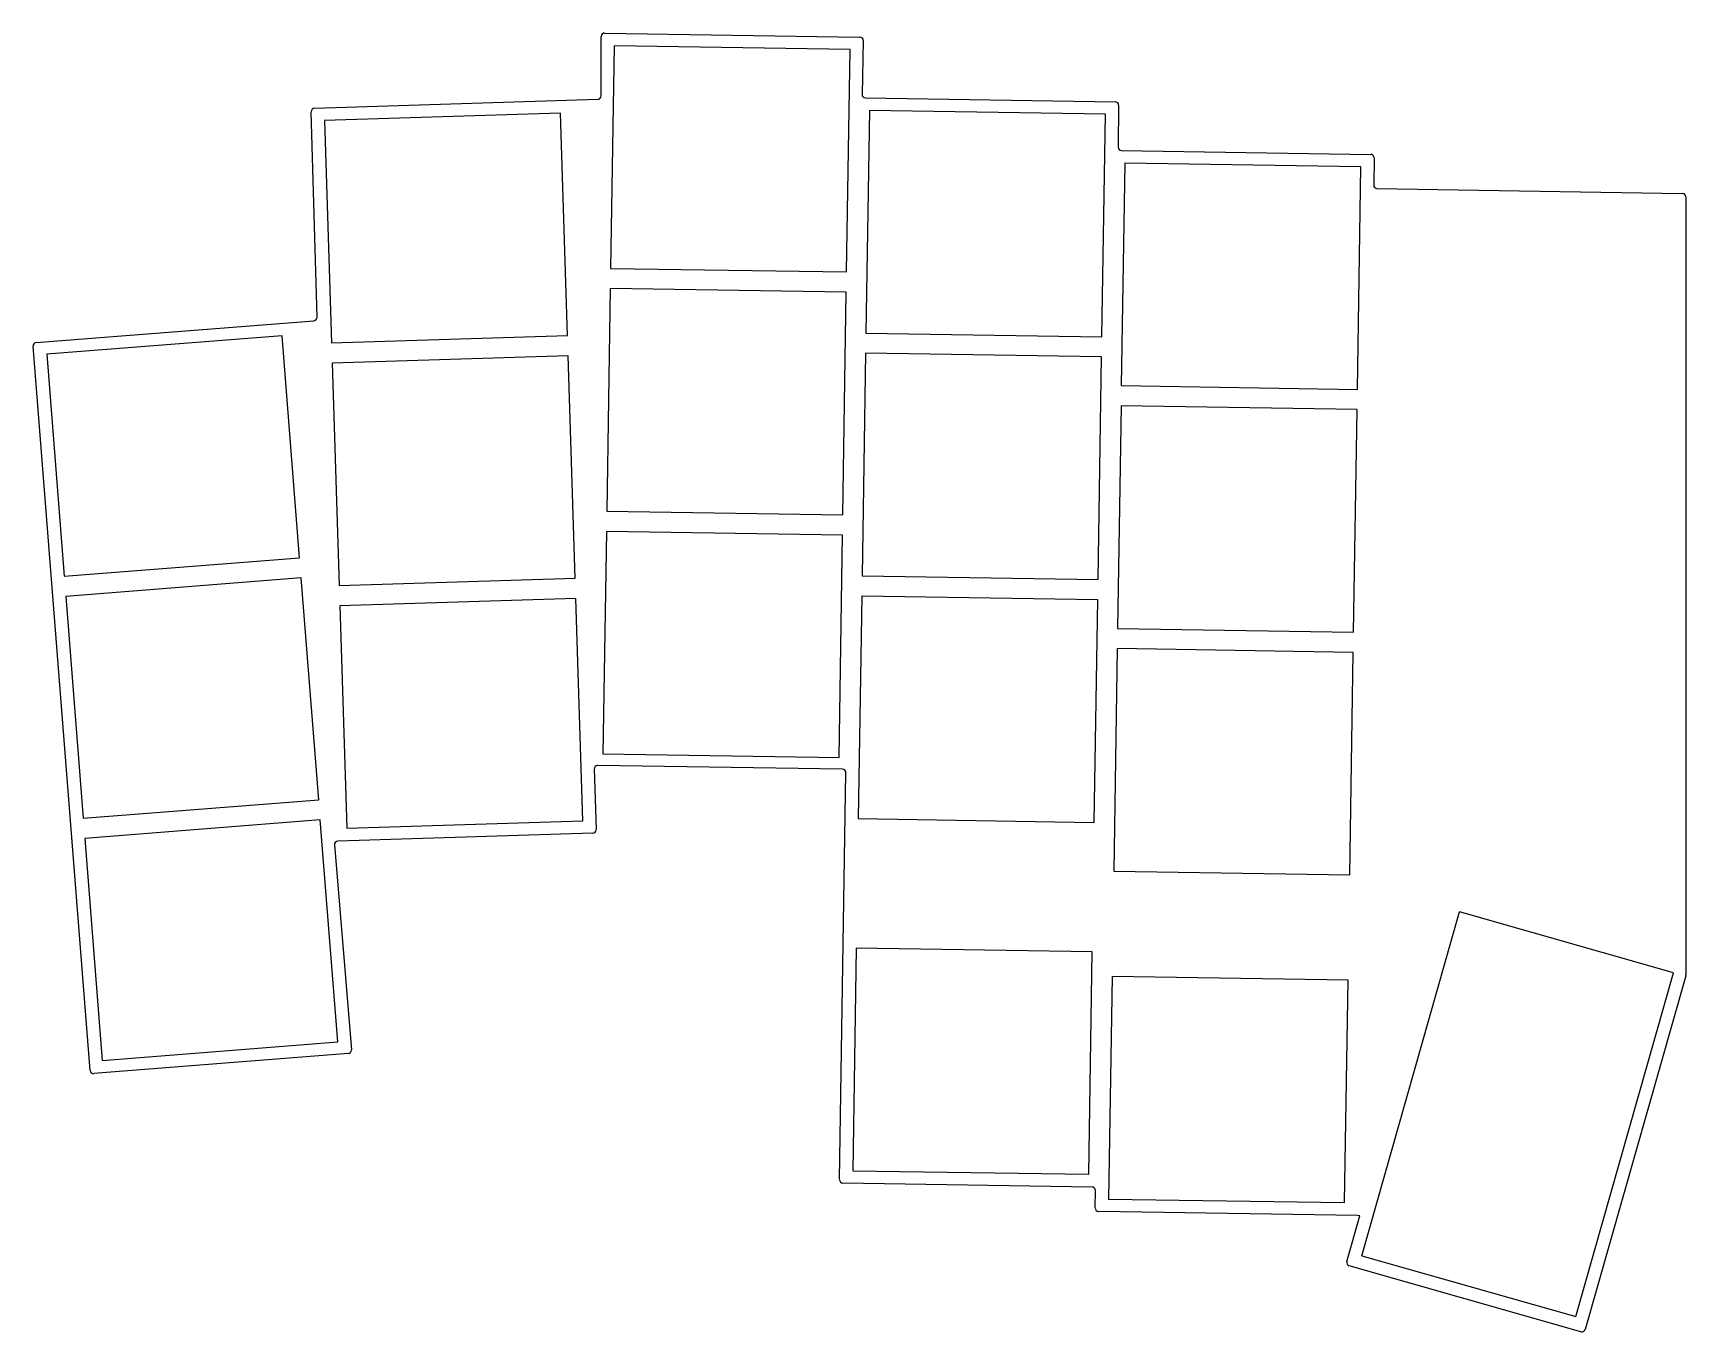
# Model space of a CAD drawing. Header units: millimetres. Extents: x 157 to 279, y -194 to -98.
import ezdxf

# ---------------------------------------------------------------- set-up
doc = ezdxf.new("R2010")
doc.units = ezdxf.units.MM

msp = doc.modelspace()

# ---------------------------------------------------------------- linework, layer by layer
for p, q in [((198.9, -102.42), (198.91, -98.01)), ((199.16, -97.76), (218.09, -98.06)), ((199.86, -98.7), (199.6, -115.2)), ((217.36, -98.98), (199.86, -98.7)), ((217.1, -115.47), (217.36, -98.98)), ((218.34, -98.31), (218.25, -102.31)), ((177.65, -103.33), (198.66, -102.67)), ((218.5, -102.56), (237.02, -102.85)), ((177.84, -118.82), (177.41, -103.59)), ((195.89, -103.69), (178.4, -104.24)), ((196.41, -120.18), (195.89, -103.69)), ((218.79, -103.5), (218.53, -120)), ((236.29, -103.77), (218.79, -103.5)), ((236.03, -120.27), (236.29, -103.77)), ((237.27, -103.11), (237.23, -106.21)), ((178.4, -104.24), (178.92, -120.73)), ((237.48, -106.46), (255.96, -106.75)), ((237.73, -107.4), (237.47, -123.89)), ((255.23, -107.67), (237.73, -107.4)), ((254.97, -124.17), (255.23, -107.67)), ((256.21, -107.01), (256.18, -109.04)), ((256.42, -109.29), (279.07, -109.65)), ((279.32, -109.9), (279.33, -167.58)), ((199.6, -115.2), (217.1, -115.47)), ((199.58, -116.7), (199.32, -133.2)), ((217.08, -116.97), (199.58, -116.7)), ((216.82, -133.47), (217.08, -116.97)), ((157.01, -120.7), (177.61, -119.08)), ((218.53, -120), (236.03, -120.27)), ((161.01, -174.67), (156.78, -120.97)), ((175.25, -120.2), (157.81, -121.57)), ((176.55, -136.65), (175.25, -120.2)), ((178.92, -120.73), (196.41, -120.18)), ((157.81, -121.57), (159.1, -138.02)), ((196.46, -121.68), (178.97, -122.23)), ((178.97, -122.23), (179.49, -138.72)), ((196.98, -138.17), (196.46, -121.68)), ((218.51, -121.5), (218.25, -137.99)), ((236.01, -121.77), (218.51, -121.5)), ((235.75, -138.27), (236.01, -121.77)), ((237.47, -123.89), (254.97, -124.17)), ((237.45, -125.39), (237.19, -141.89)), ((254.95, -125.67), (237.45, -125.39)), ((254.69, -142.17), (254.95, -125.67)), ((199.32, -133.2), (216.82, -133.47)), ((199.3, -134.7), (199.04, -151.19)), ((216.8, -134.97), (199.3, -134.7)), ((216.54, -151.47), (216.8, -134.97)), ((159.1, -138.02), (176.55, -136.65)), ((176.66, -138.14), (159.22, -139.52)), ((177.96, -154.59), (176.66, -138.14)), ((179.49, -138.72), (196.98, -138.17)), ((218.25, -137.99), (235.75, -138.27)), ((159.22, -139.52), (160.51, -155.97)), ((197.03, -139.67), (179.53, -140.22)), ((197.54, -156.16), (197.03, -139.67)), ((218.23, -139.49), (217.97, -155.99)), ((235.72, -139.77), (218.23, -139.49)), ((179.53, -140.22), (180.05, -156.71)), ((235.46, -156.27), (235.72, -139.77)), ((237.19, -141.89), (254.69, -142.17)), ((237.17, -143.39), (236.91, -159.89)), ((254.66, -143.67), (237.17, -143.39)), ((254.4, -160.16), (254.66, -143.67)), ((199.04, -151.19), (216.54, -151.47)), ((198.39, -152.31), (198.53, -156.81)), ((216.8, -152.33), (198.65, -152.06)), ((216.58, -182.75), (217.05, -152.58)), ((160.51, -155.97), (177.96, -154.59)), ((178.08, -156.09), (160.63, -157.46)), ((179.37, -172.54), (178.08, -156.09)), ((180.05, -156.71), (197.54, -156.16)), ((217.97, -155.99), (235.46, -156.27)), ((160.63, -157.46), (161.92, -173.91)), ((179.13, -157.94), (180.39, -173.14)), ((198.29, -157.07), (179.37, -157.67)), ((236.91, -159.89), (254.4, -160.16)), ((255.29, -188.39), (262.55, -162.91)), ((278.42, -167.43), (262.55, -162.91)), ((217.82, -165.59), (217.56, -182.09)), ((235.31, -165.87), (217.82, -165.59)), ((235.05, -182.36), (235.31, -165.87)), ((236.78, -167.69), (236.53, -184.19)), ((254.28, -167.96), (236.78, -167.69)), ((271.16, -192.91), (278.42, -167.43)), ((279.32, -167.65), (271.86, -193.86)), ((254.02, -184.46), (254.28, -167.96)), ((161.92, -173.91), (179.37, -172.54)), ((180.16, -173.41), (161.28, -174.89)), ((217.56, -182.09), (235.05, -182.36)), ((235.31, -183.3), (216.82, -183.01)), ((235.54, -184.85), (235.56, -183.55)), ((236.53, -184.19), (254.02, -184.46)), ((254.98, -185.41), (235.79, -185.11)), ((254.2, -188.83), (255.16, -185.44)), ((255.16, -185.44), (254.98, -185.41)), ((255.29, -188.39), (271.16, -192.91)), ((271.55, -194.03), (254.37, -189.14))]:
    msp.add_line(p, q)
for centre, start, end in [((199.16, -98.01), 89.1, 179.9437), ((218.09, -98.31), 358.769, 89.1), ((198.65, -102.42), 271.8, 359.9437), ((218.5, -102.31), 178.769, 269.1), ((237.02, -103.1), 359.2592, 89.1), ((177.66, -103.58), 91.8, 181.6242), ((237.48, -106.21), 179.2592, 269.1), ((255.96, -107), 359.1, 89.1), ((256.43, -109.04), 179.1, 269.1), ((279.07, -109.9), 0.0118, 89.1), ((177.59, -118.83), 274.5, 1.6242), ((157.03, -120.95), 94.5, 184.5), ((198.64, -152.31), 89.1322, 181.8), ((216.8, -152.58), 359.1, 89.1322), ((198.28, -156.82), 271.8, 1.8), ((179.38, -157.92), 91.8, 184.724), ((279.08, -167.58), 344.1, 0.0118), ((180.14, -173.16), 274.5, 4.724), ((161.26, -174.65), 184.5, 274.5), ((216.83, -182.76), 179.1, 269.1), ((235.31, -183.55), 359.4183, 89.1), ((235.79, -184.86), 179.4183, 269.1), ((254.44, -188.9), 164.1, 254.1), ((271.61, -193.79), 254.1, 344.1)]:
    msp.add_arc(centre, 0.25, start, end)

doc.saveas('drawing.dxf')
